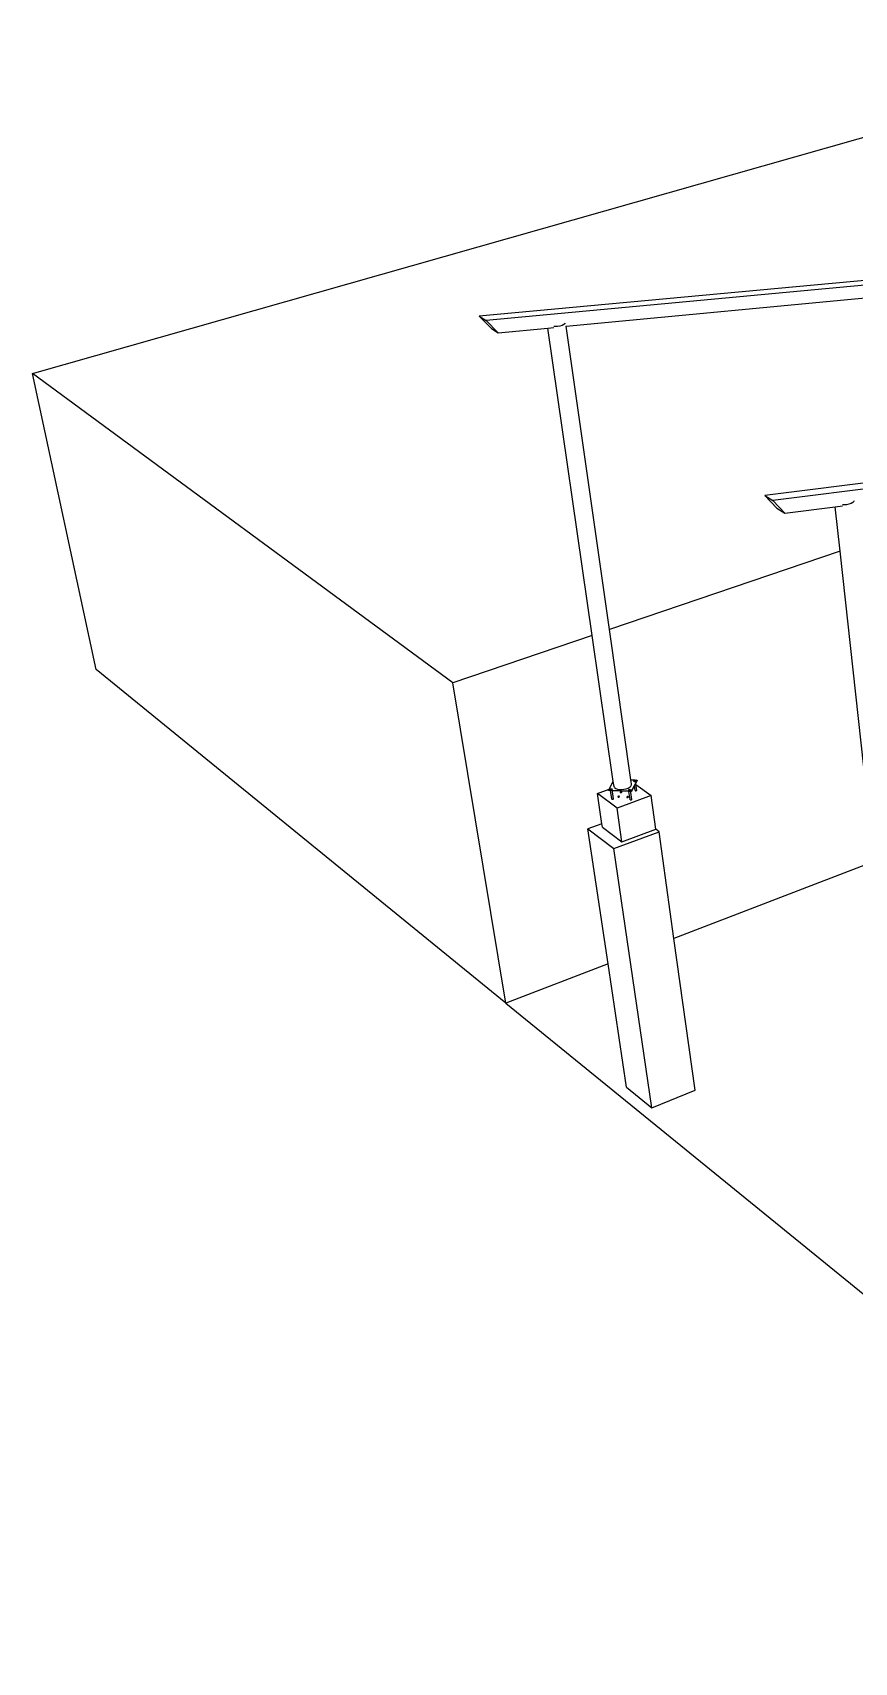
# Model space of a CAD drawing. Header units: inches. Extents: x -1925 to 2772, y -1726 to 1726.
# Drawn here: x -1925 to -941, y -550 to 1403 of the extents above; entities that cross this region are included whole.
import ezdxf

# ---------------------------------------------------------------- set-up
doc = ezdxf.new("R2010")
doc.units = ezdxf.units.IN
doc.header["$MEASUREMENT"] = 0

msp = doc.modelspace()

# ---------------------------------------------------------------- linework, layer by layer
for p, q in [((-1925.3, 994.8), (-488.5, 1403.2)), ((318.3, 1217.2), (-1382.1, 1058.4)), ((-19.1, 1190.5), (-1390.3, 1063.5)), ((-1286.1, 1051.3), (-862.1, 1091.8)), ((-1390.3, 1063.5), (-1375.8, 1048.7)), ((-1390.3, 1063.5), (-1382.1, 1058.4)), ((-1382.1, 1058.4), (-1367.6, 1043.5)), ((-1287.2, 1055), (-1287.6, 1054.4)), ((687.9, 1060.8), (-1038.6, 842.6)), ((-1375.8, 1048.7), (-1367.6, 1043.5)), ((-1367.6, 1043.5), (-1308.3, 1049.2)), ((-1308.3, 1049.2), (-1300.8, 1049.9)), ((-1255, 680.8), (-1308.3, 1049.2)), ((-1299.4, 1050.9), (-1300.9, 1050.9)), ((-1296.4, 1051.1), (-1299.4, 1050.9)), ((-1293.6, 1051.6), (-1296.4, 1051.1)), ((-1291.1, 1052.4), (-1293.6, 1051.6)), ((-1289, 1053.3), (-1291.1, 1052.4)), ((-1287.6, 1054.4), (-1289, 1053.3)), ((-1286.7, 1051.2), (-1286.1, 1051.3)), ((-1234.4, 687.9), (-1286.1, 1051.3)), ((-1849.3, 640.1), (-1925.3, 994.8)), ((-1421.8, 624.1), (-1925.3, 994.8)), ((-841.4, 874.5), (-1048.1, 848.6)), ((-1048.1, 848.6), (-1033.7, 833.4)), ((-1048.1, 848.6), (-1038.6, 842.6)), ((-1038.6, 842.6), (-1024.2, 827.4)), ((-942.8, 840.1), (-944.9, 839)), ((-941.4, 841.4), (-942.8, 840.1)), ((-941.1, 842), (-941.4, 841.4)), ((-1033.7, 833.4), (-1024.2, 827.4)), ((-1024.2, 827.4), (-963.8, 835.1)), ((-963.8, 835.1), (-955.2, 836.2)), ((-958, 781.9), (-963.8, 835.1)), ((-953.6, 837.2), (-955.3, 837.3)), ((-950.5, 837.5), (-953.6, 837.2)), ((-947.5, 838.1), (-950.5, 837.5)), ((-944.9, 839), (-947.5, 838.1)), ((-958, 781.9), (-1234.4, 687.9)), ((-917.4, 410), (-958, 781.9)), ((-1208.8, 507.9), (-1234.4, 687.9)), ((-1255, 680.8), (-1421.8, 624.1)), ((-1229.7, 505.7), (-1255, 680.8)), ((-1358.5, 240.4), (-1849.3, 640.1)), ((-1358.5, 240.4), (-1421.8, 624.1)), ((-1208.8, 507.9), (-1203.5, 507.7)), ((-1208.1, 503), (-1208.8, 507.9)), ((-1248.7, 491.5), (-1234.6, 496.6)), ((-1225.1, 474.1), (-1248.7, 491.5)), ((-1243.3, 455.3), (-1248.7, 491.5)), ((-1235.3, 495.3), (-1234.7, 496.4)), ((-1235.3, 495.3), (-1233.2, 496)), ((-1232.9, 495.2), (-1235.3, 495.3)), ((-1235.3, 495), (-1235.3, 495.3)), ((-1232.9, 494.9), (-1235.3, 495)), ((-1234.7, 496.4), (-1234.6, 496.6)), ((-1234.1, 496.4), (-1234.7, 496.4)), ((-1234.6, 496.6), (-1229.7, 505.7)), ((-1233.6, 496.2), (-1234.1, 496.4)), ((-1233.2, 496), (-1233.6, 496.2)), ((-1232.9, 495.8), (-1233.2, 496)), ((-1233.1, 496.6), (-1233, 496.7)), ((-1233, 496.5), (-1233.1, 496.6)), ((-1233, 496.1), (-1233.1, 496.6)), ((-1233, 496.7), (-1232.9, 496.8)), ((-1232.9, 496.4), (-1233, 496.5)), ((-1232.9, 496.2), (-1233, 496.1)), ((-1233, 496.1), (-1232.9, 496.2)), ((-1232.9, 496.2), (-1233, 496.2)), ((-1233, 496.1), (-1233, 496)), ((-1233, 496), (-1233, 496.1)), ((-1232.9, 495.9), (-1233, 496)), ((-1233, 496), (-1233, 495.9)), ((-1233, 495.9), (-1232.9, 495.8)), ((-1232.9, 496.8), (-1232.8, 496.9)), ((-1232.8, 496.3), (-1232.9, 496.4)), ((-1232.9, 496.2), (-1232.9, 496.2)), ((-1232.9, 495.8), (-1232.9, 495.9)), ((-1232.9, 495.8), (-1232.7, 495.7)), ((-1232.8, 495.5), (-1232.9, 495.8)), ((-1232.9, 495.8), (-1232.7, 495.7)), ((-1232.9, 495.2), (-1232.8, 495.5)), ((-1232.9, 494.9), (-1232.9, 495.2)), ((-1210.6, 494.3), (-1232.9, 495.2)), ((-1231.4, 485.1), (-1232.9, 494.9)), ((-1232.9, 494.9), (-1232.9, 494.9)), ((-1230.9, 494.8), (-1232.9, 494.9)), ((-1232.8, 496.9), (-1232.6, 497)), ((-1232.6, 496.2), (-1232.8, 496.3)), ((-1232.7, 495.7), (-1232.5, 495.7)), ((-1232.7, 495.7), (-1232.5, 495.7)), ((-1232.6, 497), (-1232.4, 497.1)), ((-1232.4, 496.2), (-1232.6, 496.2)), ((-1232.5, 495.7), (-1232.3, 495.6)), ((-1232.3, 495.7), (-1232.5, 495.7)), ((-1232.4, 497.1), (-1232.1, 497.1)), ((-1232.1, 496.2), (-1232.4, 496.2)), ((-1232.3, 495.7), (-1232, 495.7)), ((-1232.3, 495.6), (-1232, 495.6)), ((-1232.3, 495.6), (-1232, 495.6)), ((-1232.1, 497.1), (-1231.9, 497.1)), ((-1231.9, 496.3), (-1232.1, 496.2)), ((-1232, 495.7), (-1231.8, 495.7)), ((-1232, 495.6), (-1231.8, 495.7)), ((-1232, 495.6), (-1231.8, 495.7)), ((-1231.9, 497.1), (-1231.6, 497.1)), ((-1231.6, 496.3), (-1231.9, 496.3)), ((-1231.8, 495.7), (-1231.6, 495.8)), ((-1231.8, 495.7), (-1231.5, 495.8)), ((-1231.8, 495.7), (-1231.5, 495.7)), ((-1231.6, 497.1), (-1231.4, 497.1)), ((-1231.4, 496.4), (-1231.6, 496.3)), ((-1231.4, 496.3), (-1231.6, 496.3)), ((-1231.4, 496.1), (-1231.6, 496.1)), ((-1231.4, 495.9), (-1231.6, 495.8)), ((-1231.5, 495.7), (-1231.3, 495.8)), ((-1231.5, 495.8), (-1231.3, 495.8)), ((-1231.4, 497.1), (-1231.3, 497)), ((-1231.3, 496.5), (-1231.4, 496.4)), ((-1231.4, 495.9), (-1231.2, 496)), ((-1231.3, 497), (-1231.2, 496.9)), ((-1231.2, 496.6), (-1231.3, 496.5)), ((-1231.3, 495.8), (-1231.2, 496)), ((-1231.3, 495.8), (-1231.2, 495.9)), ((-1231.2, 496.9), (-1231.2, 496.8)), ((-1231.1, 496.2), (-1231.2, 496.8)), ((-1231.2, 496.8), (-1231.2, 496.6)), ((-1231.2, 496.4), (-1231.1, 496.3)), ((-1231.1, 496.3), (-1231.2, 496.4)), ((-1231.2, 495.9), (-1231.1, 496.1)), ((-1231.2, 496), (-1231.1, 496.1)), ((-1231.1, 496.3), (-1231.1, 496.2)), ((-1231.1, 496.2), (-1231.1, 496.3)), ((-1231.1, 496.2), (-1231.1, 496.1)), ((-1231.1, 496.1), (-1231.1, 496.2)), ((-1231.1, 496.1), (-1231.1, 496.1)), ((-1231.1, 496.1), (-1231.1, 496.1)), ((-1231.1, 496.1), (-1231.1, 496.1)), ((-1230.7, 493.5), (-1230.9, 494.8)), ((-1211, 494), (-1230.9, 494.8)), ((-1230.7, 493.4), (-1230.7, 493.5)), ((-1230.7, 493.5), (-1230.7, 493.5)), ((-1230.7, 493.2), (-1230.7, 493.5)), ((-1229.5, 485.2), (-1230.7, 493.4)), ((-1230.7, 493.2), (-1230.7, 493.4)), ((-1228.8, 499.7), (-1229.7, 505.7)), ((-1228.1, 498.6), (-1228.8, 499.7)), ((-1228.1, 498.6), (-1226.7, 497.6)), ((-1226.7, 497.6), (-1224.7, 496.8)), ((-1184.4, 489), (-1225.1, 474.1)), ((-1224.7, 496.8), (-1222.3, 496.4)), ((-1223.3, 488.2), (-1223.6, 488.2)), ((-1223.1, 488.2), (-1223.3, 488.2)), ((-1222.8, 488.2), (-1223.1, 488.2)), ((-1222.3, 496.4), (-1219.7, 496.3)), ((-1221.3, 493.3), (-1221.4, 493.1)), ((-1221.4, 493.1), (-1221.4, 493)), ((-1221.4, 493), (-1221.4, 492.9)), ((-1221.4, 492.9), (-1221.3, 492.8)), ((-1221.2, 493.4), (-1221.3, 493.3)), ((-1221.3, 492.8), (-1221.2, 492.7)), ((-1221, 493.5), (-1221.2, 493.4)), ((-1221.2, 492.7), (-1221, 492.6)), ((-1220.7, 493.5), (-1221, 493.5)), ((-1221, 492.6), (-1220.7, 492.6)), ((-1220.5, 493.6), (-1220.7, 493.5)), ((-1220.7, 492.6), (-1220.5, 492.6)), ((-1220.2, 493.6), (-1220.5, 493.6)), ((-1220.5, 493.1), (-1220, 492.7)), ((-1220.5, 492.6), (-1220.2, 492.7)), ((-1220, 493.5), (-1220.2, 493.6)), ((-1220.2, 492.7), (-1220, 492.7)), ((-1219.8, 493.5), (-1220, 493.5)), ((-1220, 492.7), (-1219.8, 492.8)), ((-1219.6, 493.4), (-1219.8, 493.5)), ((-1219.8, 492.8), (-1219.6, 492.9)), ((-1219.7, 496.3), (-1216.9, 496.6)), ((-1219.5, 493.3), (-1219.6, 493.4)), ((-1219.6, 492.9), (-1219.5, 493.1)), ((-1219.5, 493.2), (-1219.5, 493.3)), ((-1219.5, 493.1), (-1219.5, 493.2)), ((-1216.9, 496.6), (-1214.3, 497.2)), ((-1214.3, 497.2), (-1211.9, 498)), ((-1211.9, 498), (-1210, 499.1)), ((-1211.2, 495.8), (-1211.1, 495.9)), ((-1211.1, 495.7), (-1211.2, 495.8)), ((-1211.1, 495.3), (-1211.2, 495.8)), ((-1211.1, 495.9), (-1211, 496)), ((-1211, 495.6), (-1211.1, 495.7)), ((-1211.1, 495.4), (-1211, 495.4)), ((-1211.1, 495.2), (-1211.1, 495.4)), ((-1211.1, 495.4), (-1211.1, 495.3)), ((-1211, 495.4), (-1211.1, 495.4)), ((-1211.1, 495.3), (-1211.1, 495.2)), ((-1211.1, 495.2), (-1211.1, 495.3)), ((-1211.1, 495.2), (-1211.1, 495.1)), ((-1211.1, 495.1), (-1211.1, 495.2)), ((-1211.1, 495.1), (-1211, 495)), ((-1211, 495), (-1211.1, 495.1)), ((-1211, 496), (-1210.9, 496.1)), ((-1210.9, 495.5), (-1211, 495.6)), ((-1211, 495), (-1210.8, 494.9)), ((-1211, 495), (-1210.8, 494.9)), ((-1209.6, 484.3), (-1211, 494)), ((-1210.6, 494), (-1211, 494)), ((-1210.9, 496.1), (-1210.7, 496.2)), ((-1210.7, 495.5), (-1210.9, 495.5)), ((-1210.8, 494.9), (-1210.6, 494.9)), ((-1210.6, 494.9), (-1210.8, 494.9)), ((-1210.7, 496.2), (-1210.5, 496.3)), ((-1210.5, 495.4), (-1210.7, 495.5)), ((-1210.6, 494.9), (-1210.4, 494.9)), ((-1210.6, 494.9), (-1210.4, 494.9)), ((-1210.4, 494.6), (-1210.6, 494.3)), ((-1210.6, 494), (-1210.6, 494.3)), ((-1208.2, 494.2), (-1210.6, 494.3)), ((-1209, 494), (-1210.6, 494)), ((-1210.5, 496.3), (-1210.2, 496.3)), ((-1210.2, 495.4), (-1210.5, 495.4)), ((-1210, 494.9), (-1210.4, 494.6)), ((-1210.4, 494.9), (-1210.4, 494.9)), ((-1210.4, 494.9), (-1210.1, 494.9)), ((-1210.4, 494.8), (-1210.1, 494.9)), ((-1210.2, 496.3), (-1210, 496.3)), ((-1210, 495.5), (-1210.2, 495.4)), ((-1209.9, 494.9), (-1210.1, 494.9)), ((-1210.1, 494.9), (-1209.9, 494.9)), ((-1210, 499.1), (-1208.7, 500.4)), ((-1210, 496.3), (-1209.8, 496.3)), ((-1209.7, 495.5), (-1210, 495.5)), ((-1209.9, 494.9), (-1210, 494.9)), ((-1209.9, 494.9), (-1209.7, 495)), ((-1209.9, 494.9), (-1209.6, 495)), ((-1209.9, 494.9), (-1209.9, 494.9)), ((-1209.8, 496.3), (-1209.6, 496.3)), ((-1209.6, 495.6), (-1209.7, 495.5)), ((-1209.4, 495.6), (-1209.7, 495.5)), ((-1209.3, 495.3), (-1209.7, 495.3)), ((-1209.5, 495.1), (-1209.7, 495)), ((-1209.5, 495.1), (-1209.7, 495)), ((-1209.6, 496.3), (-1209.4, 496.2)), ((-1209.5, 495.7), (-1209.6, 495.6)), ((-1209.6, 495), (-1209.4, 495.1)), ((-1209.5, 495.7), (-1209.4, 495.7)), ((-1209.4, 495.7), (-1209.5, 495.7)), ((-1209.5, 495.1), (-1209.5, 495.1)), ((-1209.4, 495.1), (-1209.5, 495.1)), ((-1209.5, 495.1), (-1209.3, 495.1)), ((-1209.5, 495.1), (-1209.4, 495.1)), ((-1209.4, 495.1), (-1209.5, 495.1)), ((-1209.4, 496.2), (-1209.3, 496.1)), ((-1209.3, 495.9), (-1209.4, 495.7)), ((-1209.4, 495.7), (-1209.4, 495.7)), ((-1209.4, 495.7), (-1209.4, 495.7)), ((-1209.4, 495.7), (-1209.4, 495.7)), ((-1209.3, 495.2), (-1209.4, 495.1)), ((-1209.4, 495.1), (-1209.3, 495.2)), ((-1209.3, 495.1), (-1209.4, 495.1)), ((-1208.2, 494.2), (-1209.4, 495.1)), ((-1209.4, 495.1), (-1209.4, 495.1)), ((-1209.4, 495.1), (-1209.4, 495.1)), ((-1209.4, 495.1), (-1209.4, 495.1)), ((-1209.3, 496.1), (-1209.3, 496)), ((-1209.3, 496), (-1209.3, 495.9)), ((-1209.2, 495.6), (-1209.3, 496)), ((-1209.3, 495.6), (-1209.2, 495.5)), ((-1209.2, 495.6), (-1209.3, 495.6)), ((-1209.2, 495.5), (-1209.3, 495.6)), ((-1209.3, 495.2), (-1209.2, 495.3)), ((-1208.9, 495.3), (-1209.3, 495.1)), ((-1209.3, 495.2), (-1209.2, 495.3)), ((-1209.3, 495.1), (-1209.3, 495.2)), ((-1209.2, 495.5), (-1209.2, 495.6)), ((-1209.2, 495.4), (-1209.2, 495.6)), ((-1209.2, 495.5), (-1209.2, 495.4)), ((-1209.2, 495.5), (-1209.2, 495.4)), ((-1209.2, 495.5), (-1209.2, 495.5)), ((-1209.2, 495.4), (-1209.2, 495.5)), ((-1209.2, 495.3), (-1209.2, 495.4)), ((-1209.2, 495.4), (-1209.2, 495.3)), ((-1209.2, 495.3), (-1209.2, 495.4)), ((-1209.2, 495.3), (-1209.2, 495.3)), ((-1209.2, 495.3), (-1209.2, 495.3)), ((-1208.2, 493.9), (-1209, 494)), ((-1208.8, 492.9), (-1209, 494)), ((-1208.2, 495.4), (-1208.9, 495.3)), ((-1208.8, 492.8), (-1208.8, 492.9)), ((-1208.8, 492.7), (-1208.8, 492.9)), ((-1208.8, 492.7), (-1208.8, 492.8)), ((-1207.6, 484.5), (-1208.8, 492.7)), ((-1208.7, 500.4), (-1208, 501.7)), ((-1207.6, 495.4), (-1208.2, 494.2)), ((-1207.6, 495.4), (-1208.2, 495.4)), ((-1207.6, 495.1), (-1208.2, 493.9)), ((-1208.2, 493.9), (-1208.2, 494.2)), ((-1208, 501.7), (-1208.1, 503)), ((-1201.7, 506.5), (-1207.6, 495.4)), ((-1204.4, 501.1), (-1207.6, 495.1)), ((-1207.6, 495.1), (-1207.6, 495.4)), ((-1205.1, 506.8), (-1205, 506.9)), ((-1205.1, 506.7), (-1205.1, 506.8)), ((-1205.1, 506.1), (-1205.1, 506.7)), ((-1205.1, 506.6), (-1205.1, 506.7)), ((-1205, 506.5), (-1205.1, 506.6)), ((-1205.1, 506.1), (-1205, 506.2)), ((-1205, 506), (-1205.1, 506.1)), ((-1205, 506.9), (-1204.9, 507)), ((-1204.9, 506.4), (-1205, 506.5)), ((-1205, 506.4), (-1205, 506.3)), ((-1204.9, 506.4), (-1205, 506.4)), ((-1205, 506.3), (-1204.9, 506.3)), ((-1204.9, 505.9), (-1205, 506)), ((-1204.9, 507), (-1204.7, 507.1)), ((-1204.9, 506.3), (-1204.9, 506.4)), ((-1204.7, 506.3), (-1204.9, 506.4)), ((-1204.9, 506.4), (-1204.9, 506.4)), ((-1204.9, 506.4), (-1204.9, 506.4)), ((-1204.8, 505.8), (-1204.9, 505.9)), ((-1204.8, 505.8), (-1204.6, 505.8)), ((-1204.7, 507.1), (-1204.4, 507.2)), ((-1204.4, 506.3), (-1204.7, 506.3)), ((-1204.6, 505.8), (-1204.3, 505.7)), ((-1204.4, 507.2), (-1204.2, 507.2)), ((-1204.2, 506.3), (-1204.4, 506.3)), ((-1204.4, 505.7), (-1204.1, 505.7)), ((-1202.8, 504), (-1204.4, 501.1)), ((-1203.5, 495.2), (-1204.4, 501.1)), ((-1204.3, 505.7), (-1204.1, 505.8)), ((-1204.2, 507.2), (-1203.9, 507.2)), ((-1203.9, 506.4), (-1204.2, 506.3)), ((-1203.9, 506.3), (-1204.1, 506.2)), ((-1204.1, 505.7), (-1203.9, 505.8)), ((-1203.9, 505.8), (-1204.1, 505.8)), ((-1203.9, 507.2), (-1203.7, 507.2)), ((-1203.7, 506.4), (-1203.9, 506.4)), ((-1203.9, 505.8), (-1203.6, 505.9)), ((-1203.9, 505.8), (-1203.6, 505.8)), ((-1203.7, 507.2), (-1203.5, 507.1)), ((-1203.5, 506.5), (-1203.7, 506.4)), ((-1203.5, 506.4), (-1203.7, 506.3)), ((-1203.5, 507.7), (-1203.6, 507.4)), ((-1203.6, 507.4), (-1203.5, 507.1)), ((-1203.6, 505.8), (-1203.4, 505.9)), ((-1203.4, 505.9), (-1203.6, 505.9)), ((-1203.5, 507.7), (-1201.1, 507.6)), ((-1203.5, 507.1), (-1203.4, 507.1)), ((-1203.5, 507.1), (-1203.4, 507.1)), ((-1203.4, 506.6), (-1203.5, 506.5)), ((-1203.5, 495.2), (-1203.5, 495.1)), ((-1203.5, 495.2), (-1203.5, 495.2)), ((-1203.4, 495), (-1203.5, 495.1)), ((-1203.4, 507.1), (-1203.3, 507)), ((-1203.4, 507.1), (-1203.4, 507.1)), ((-1203.3, 506.7), (-1203.4, 506.6)), ((-1203.3, 506.5), (-1203.4, 506.6)), ((-1203.4, 506.5), (-1203.3, 506.5)), ((-1203.4, 505.9), (-1203.3, 506)), ((-1203.4, 505.9), (-1203.3, 506)), ((-1203.4, 495), (-1203.2, 494.9)), ((-1203.3, 506.9), (-1201.1, 507.7)), ((-1203.3, 507), (-1203.3, 506.9)), ((-1203.3, 506.9), (-1203.2, 506.9)), ((-1203.3, 506.9), (-1203.2, 506.8)), ((-1203.2, 506.8), (-1203.3, 506.7)), ((-1203.3, 506.5), (-1203.2, 506.4)), ((-1203.2, 506.4), (-1203.3, 506.5)), ((-1203.3, 506.5), (-1203.3, 506.5)), ((-1203.3, 506.5), (-1203.3, 506.5)), ((-1203.2, 506.2), (-1203.3, 506)), ((-1203.3, 506), (-1203.2, 506.2)), ((-1203.2, 506.9), (-1202.8, 506.7)), ((-1203.2, 506.4), (-1203.2, 506.8)), ((-1203.1, 506.3), (-1203.2, 506.4)), ((-1203.2, 506.4), (-1203.2, 506.3)), ((-1203.2, 506.4), (-1203.2, 506.4)), ((-1203.2, 506.3), (-1203.2, 506.4)), ((-1203.2, 506.2), (-1203.1, 506.3)), ((-1203.2, 506.3), (-1203.2, 506.2)), ((-1203.2, 494.9), (-1203, 494.8)), ((-1203, 494.8), (-1202.8, 494.8)), ((-1202.8, 506.7), (-1202.3, 506.5)), ((-1201.7, 506.2), (-1202.8, 504)), ((-1202.6, 502.2), (-1202.8, 504)), ((-1202.8, 494.8), (-1202.6, 494.8)), ((-1202.6, 502.2), (-1184.4, 489)), ((-1201.6, 495.4), (-1202.6, 502.2)), ((-1202.6, 494.8), (-1202.3, 494.9)), ((-1202.3, 506.5), (-1201.7, 506.5)), ((-1202.3, 494.9), (-1202.1, 494.9)), ((-1202.1, 494.9), (-1201.9, 495)), ((-1201.9, 495), (-1201.7, 495.1)), ((-1201.1, 507.4), (-1201.7, 506.2)), ((-1201.2, 507.4), (-1201.7, 506.5)), ((-1201.7, 506.2), (-1201.7, 506.5)), ((-1201.7, 495.1), (-1201.6, 495.2)), ((-1201.6, 495.2), (-1201.6, 495.4)), ((-1201.1, 507.6), (-1201.2, 507.4)), ((-1201.2, 507.4), (-1201.1, 507.4)), ((-1201.1, 507.4), (-1201.1, 507.6)), ((-1178.7, 448.6), (-1184.4, 489)), ((-1231.4, 485), (-1231.4, 485.1)), ((-1231.3, 484.9), (-1231.4, 485)), ((-1231.3, 484.9), (-1231.1, 484.8)), ((-1231.1, 484.8), (-1230.9, 484.7)), ((-1230.9, 484.7), (-1230.7, 484.7)), ((-1230.7, 484.7), (-1230.5, 484.7)), ((-1230.5, 484.7), (-1230.2, 484.7)), ((-1230.2, 484.7), (-1230, 484.8)), ((-1230, 484.8), (-1229.8, 484.9)), ((-1229.8, 484.9), (-1229.6, 485)), ((-1229.6, 485), (-1229.5, 485.1)), ((-1229.5, 485.1), (-1229.5, 485.2)), ((-1219.3, 433.7), (-1225.1, 474.1)), ((-1224.2, 487.9), (-1224.3, 487.8)), ((-1224.3, 487.8), (-1224.3, 487.7)), ((-1224.3, 487.7), (-1224.3, 487.5)), ((-1224.3, 487.5), (-1224.2, 487.4)), ((-1224, 488), (-1224.2, 487.9)), ((-1224.2, 487.4), (-1224, 487.4)), ((-1223.8, 488.1), (-1224, 488)), ((-1224, 487.4), (-1223.8, 487.3)), ((-1223.6, 488.2), (-1223.8, 488.1)), ((-1223.8, 487.3), (-1223.6, 487.3)), ((-1223.6, 487.3), (-1223.3, 487.3)), ((-1223.3, 487.8), (-1222.5, 488.1)), ((-1223.3, 487.3), (-1223.1, 487.3)), ((-1223.1, 487.3), (-1222.8, 487.4)), ((-1222.6, 488.1), (-1222.8, 488.2)), ((-1222.8, 487.4), (-1222.6, 487.5)), ((-1222.5, 488.1), (-1222.6, 488.1)), ((-1222.6, 487.5), (-1222.5, 487.6)), ((-1222.4, 488), (-1222.5, 488.1)), ((-1222.5, 487.6), (-1222.4, 487.7)), ((-1222.3, 487.8), (-1222.4, 488)), ((-1222.4, 487.7), (-1222.3, 487.8)), ((-1213.5, 487.4), (-1213.6, 487.2)), ((-1213.6, 487.2), (-1213.5, 487.1)), ((-1213.4, 487.5), (-1213.5, 487.4)), ((-1213.5, 487.1), (-1213.4, 487)), ((-1213.3, 487.6), (-1213.4, 487.5)), ((-1213.4, 487), (-1213.3, 486.9)), ((-1213.1, 487.7), (-1213.3, 487.6)), ((-1213.3, 486.9), (-1213.1, 486.9)), ((-1212.8, 487.8), (-1213.1, 487.7)), ((-1213.1, 487.7), (-1212.6, 487.3)), ((-1213.1, 486.9), (-1212.8, 486.9)), ((-1212.6, 487.8), (-1212.8, 487.8)), ((-1212.8, 486.9), (-1212.6, 486.9)), ((-1212.3, 487.8), (-1212.6, 487.8)), ((-1212.6, 486.9), (-1212.3, 486.9)), ((-1212.1, 487.8), (-1212.3, 487.8)), ((-1212.3, 486.9), (-1212.1, 487)), ((-1211.9, 487.7), (-1212.1, 487.8)), ((-1212.1, 487), (-1211.9, 487.1)), ((-1211.7, 487.6), (-1211.9, 487.7)), ((-1211.9, 487.1), (-1211.7, 487.2)), ((-1211.6, 487.5), (-1211.7, 487.6)), ((-1211.7, 487.2), (-1211.6, 487.3)), ((-1211.6, 487.4), (-1211.6, 487.5)), ((-1211.6, 487.3), (-1211.6, 487.4)), ((-1209.5, 484.2), (-1209.6, 484.3)), ((-1209.4, 484.1), (-1209.5, 484.2)), ((-1209.4, 484.1), (-1209.3, 484)), ((-1209.3, 484), (-1209.1, 484)), ((-1209.1, 484), (-1208.8, 483.9)), ((-1208.8, 483.9), (-1208.6, 483.9)), ((-1208.6, 483.9), (-1208.3, 484)), ((-1208.3, 484), (-1208.1, 484)), ((-1208.1, 484), (-1208, 484.1)), ((-1208, 484.1), (-1207.9, 484.1)), ((-1207.9, 484.1), (-1207.7, 484.2)), ((-1207.7, 484.2), (-1207.6, 484.4)), ((-1207.6, 484.4), (-1207.6, 484.5)), ((-1243.3, 455.3), (-1260.2, 449.1)), ((-1242.7, 451.2), (-1243.3, 455.3)), ((-1242.7, 451.2), (-1219.3, 433.7)), ((-1260.2, 449.1), (-1228.9, 425.7)), ((-1236, 287.4), (-1260.2, 449.1)), ((-1228.9, 425.7), (-1174.8, 445.7)), ((-1219.3, 433.7), (-1178.7, 448.6)), ((-1174.8, 445.7), (-1178.7, 448.6)), ((-1157, 317.8), (-1174.8, 445.7)), ((-1183.6, 115), (-1228.9, 425.7)), ((-917.4, 410), (-1157, 317.8)), ((-1131.7, 136.1), (-1157, 317.8)), ((-1236, 287.4), (-1358.5, 240.4)), ((-1214, 139.7), (-1236, 287.4)), ((-1358.5, 240.4), (1056, -1726)), ((-1214, 139.7), (-1183.6, 115)), ((-1183.6, 115), (-1131.7, 136.1))]:
    msp.add_line(p, q)

doc.saveas('drawing.dxf')
